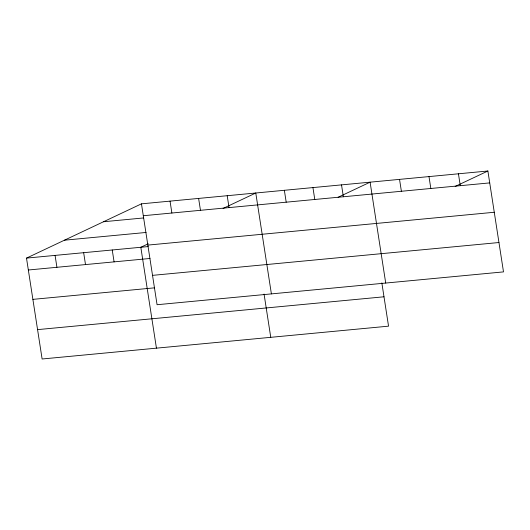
<?xml version="1.0" encoding="UTF-8"?>
<svg xmlns="http://www.w3.org/2000/svg" width="530" height="530" viewBox="0 0 530 530"><rect width="100%" height="100%" fill="white"/><g stroke="black" fill="none" stroke-linecap="round" stroke-linejoin="round"><path stroke-width="0.79" d="M381.845 282.887L388.543 326.162L42.115 358.995L26.5 258.11L141.457 203.838L487.885 171.005L503.5 271.89L157.072 304.724L141.457 203.838M148.261 243.76L140.821 247.272L156.436 348.157M223.05 208.456L255.778 193.006L271.393 293.892M338.113 197.266L370.099 182.168L385.714 283.053M455.151 186.454L487.885 171.005M143.299 215.73L489.72 182.896M103.522 221.745L143.531 217.956M64.435 240.196L146.095 232.458M147.844 245.098L494.271 212.265M26.5 258.11L148.168 246.576M28.342 270.002L150.01 258.468M152.527 275.361L498.955 242.521M32.886 299.37L154.555 287.836M37.57 329.627L383.998 296.793M458.437 173.794L460.278 185.692M428.989 176.589L430.83 188.481M399.541 179.378L401.382 191.27M341.519 184.877L343.36 196.769M312.938 187.587L314.78 199.479M284.358 190.297L286.2 202.188M264.059 294.051L270.757 337.325M227.198 195.716L229.04 207.608M198.618 198.419L200.459 210.317M170.037 201.128L171.879 213.027M112.241 249.981L114.082 261.873M83.66 252.691L85.502 264.583M55.08 255.4L56.922 267.292"/></g></svg>
